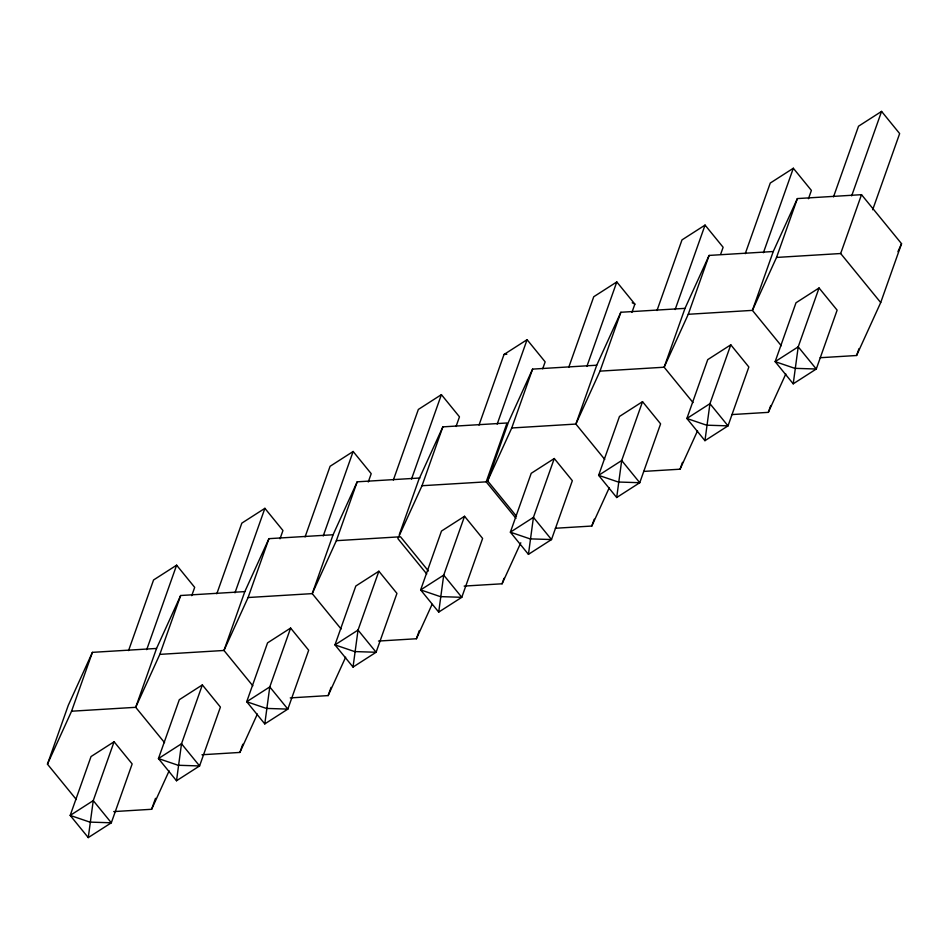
<?xml version="1.0" encoding="UTF-8"?>
<svg xmlns="http://www.w3.org/2000/svg" width="949" height="949" viewBox="0 0 949 949"><rect width="100%" height="100%" fill="white"/><g stroke="black" fill="none" stroke-linecap="round" stroke-linejoin="round"><path stroke-width="1.42" d="M88.257 837.599L93.251 800.612L114.094 741.75L132.16 763.933L111.318 822.795L88.257 837.599L70.19 815.416L91.033 756.555L114.094 741.75M176.514 780.754L181.508 743.767L202.351 684.905L220.417 707.088L199.575 765.95L176.514 780.754L158.447 758.571L179.302 699.71L202.351 684.905M264.783 723.909L269.777 686.922L290.619 628.06L308.686 650.243L287.844 709.105L264.783 723.909L246.716 701.726L267.559 642.864L290.619 628.06M353.04 667.064L358.034 630.077L378.876 571.215L396.943 593.398L376.101 652.26L353.04 667.064L334.973 644.881L355.816 586.019L378.876 571.215M528.439 554.358L533.433 517.371L554.275 458.509L572.342 480.692L551.499 539.554L528.439 554.358L510.372 532.175L531.215 473.314L554.275 458.509M616.696 497.513L621.69 460.526L642.532 401.664L660.599 423.847L639.756 482.709L616.696 497.513L598.629 475.33L619.472 416.469L642.532 401.664M704.953 440.668L709.947 403.681L730.789 344.819L748.856 367.002L728.013 425.864L704.953 440.668L686.886 418.485L707.74 359.624L730.789 344.819M793.222 383.823L798.216 346.836L819.058 287.974L837.125 310.157L816.282 369.019L793.222 383.823L775.155 361.64L795.997 302.778L819.058 287.974M438.711 612.105L443.717 575.118L464.559 516.268L482.626 538.451L461.783 597.312L438.711 612.105L420.644 589.91L441.487 531.06L464.559 516.268M76.311 799.509L47.45 764.159L68.292 705.297L92.409 652.354L156.549 648.452L180.666 595.509L244.818 591.607L268.935 538.664L333.075 534.762L357.192 481.819L419.885 477.999M47.45 764.159L71.566 711.216L92.409 652.354M128.554 650.611L153.56 579.981L176.621 565.177L194.687 587.36L191.745 595.664M146.704 649.65L176.621 565.177M156.549 648.452L135.707 707.313L164.568 742.664M71.566 711.216L135.707 707.313L159.823 654.371L180.666 595.509M216.811 593.766L241.829 523.136L264.89 508.332L282.956 530.515L280.014 538.818M113.726 811.597L151.626 809.283L155.506 798.334M234.972 592.805L264.89 508.332M244.818 591.607L223.976 650.468L252.837 685.819M159.823 654.371L223.976 650.468L248.092 597.526L268.935 538.664M305.08 536.92L330.086 466.291L353.147 451.487L371.213 473.67L368.271 481.973M201.983 754.752L239.895 752.438L242.802 744.23M323.229 535.96L353.147 451.487M333.075 534.762L312.233 593.623L341.094 628.973M248.092 597.526L312.233 593.623L336.349 540.681L357.192 481.819M393.337 480.075L418.355 409.446L441.404 394.642L459.47 416.825L456.042 426.516M290.252 697.906L328.152 695.593L331.059 687.384M411.498 479.115L441.404 394.642M399.339 534.524L418.734 479.767L442.863 426.86L507.039 422.981L486.196 481.843L515.983 518.332M426.742 573.979L397.892 538.629L422.02 485.722L442.863 426.86M479.008 425.105L504.014 354.475L527.086 339.683L545.153 361.866L542.698 368.793M378.509 641.061L416.409 638.748L419.328 630.539M497.169 424.167L527.086 339.683M516.493 516.268L487.632 480.906L508.474 422.056L532.591 369.114L596.731 365.211L620.848 312.268L685 308.366L709.105 255.423L773.257 251.521L797.374 198.578L861.514 194.675L901.55 243.703L880.708 302.565L856.591 355.507L820.15 357.726M487.632 480.906L511.748 427.975L532.591 369.114M568.724 367.37L593.742 296.74L616.803 281.936L634.869 304.119L631.927 312.423M464.168 586.079L502.092 583.789L504.026 578.309M586.885 366.409L616.803 281.936M596.731 365.211L575.889 424.061L604.75 459.423M511.748 427.975L575.889 424.061L600.005 371.13L620.848 312.268M656.993 310.525L681.999 239.895L705.06 225.091L723.126 247.274L720.682 254.202M555.355 528.261L591.808 526.043L594.228 519.198M675.142 309.564L705.06 225.091M685 308.366L664.146 367.216L693.007 402.578M600.005 371.13L664.146 367.216L688.262 314.285L709.105 255.423M745.25 253.68L770.268 183.05L793.328 168.246L811.395 190.429L808.453 198.732M643.624 471.416L680.065 469.197L682.497 462.353M763.411 252.719L793.328 168.246M773.257 251.521L752.415 310.37L781.276 345.733M688.262 314.285L752.415 310.37L776.531 257.44L797.374 198.578M833.519 196.834L858.525 126.205L881.585 111.401L899.652 133.584L872.677 209.753M731.881 414.571L768.334 412.352L770.754 405.508M851.668 195.874L881.585 111.401M880.708 302.565L840.672 253.525L861.514 194.675M856.591 355.507L859.011 348.663M151.626 809.283L169.112 770.896M239.895 752.438L257.369 714.051M328.152 695.593L345.638 657.206M416.409 638.748L432.092 604.335M502.092 583.789L520.799 542.781M591.808 526.043L609.294 487.656M680.065 469.197L697.551 430.81M768.334 412.352L785.808 373.965M897.932 251.651L901.55 243.703M504.014 354.475L506.837 354.238M776.531 257.44L840.672 253.525M422.02 485.722L486.196 481.843M336.349 540.681L400.502 536.778L428.426 570.978M632.212 302.79L634.869 304.119M798.216 346.836L775.155 361.64L794.811 368.331L816.282 369.019L798.216 346.836M709.947 403.681L686.886 418.485L706.554 425.176L728.013 425.864L709.947 403.681M621.69 460.526L598.629 475.33L618.297 482.021L639.756 482.709L621.69 460.526M358.034 630.077L334.973 644.881L354.641 651.572L376.101 652.26L358.034 630.077M533.433 517.371L510.372 532.175L530.028 538.866L551.499 539.554L533.433 517.371M181.508 743.767L158.447 758.571L178.115 765.262L199.575 765.95L181.508 743.767M269.777 686.922L246.716 701.726L266.372 708.417L287.844 709.105L269.777 686.922M443.717 575.118L420.644 589.91L440.312 596.613L461.783 597.312L443.717 575.118M93.251 800.612L70.19 815.416L89.858 822.107L111.318 822.795L93.251 800.612"/></g></svg>
